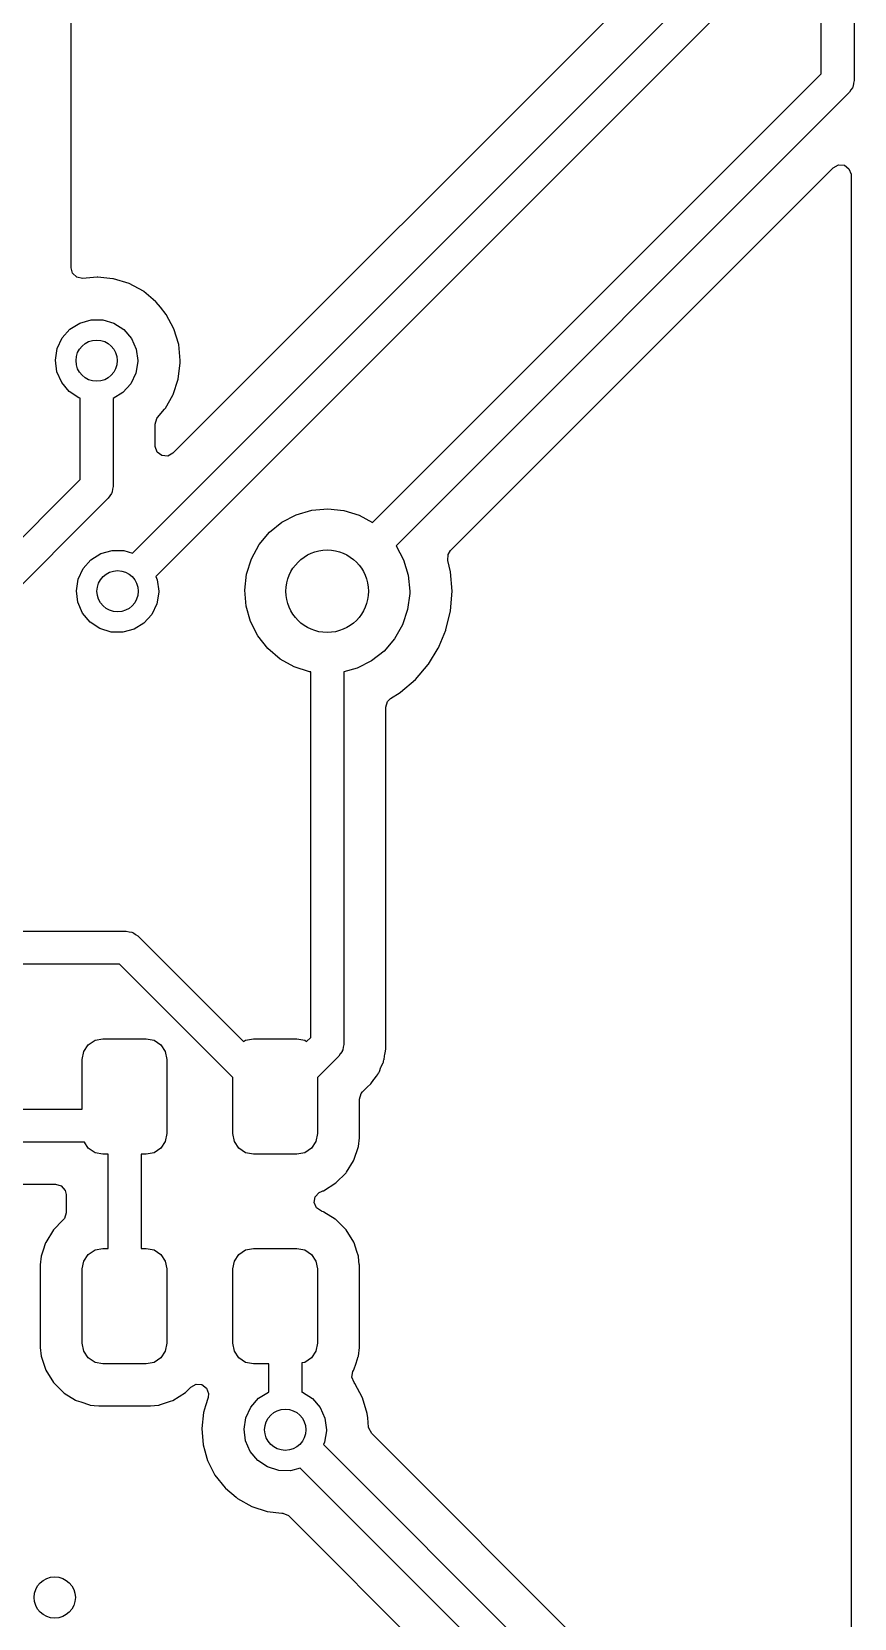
# Model space of a CAD drawing. Extents: x 87 to 116, y -228 to -39.
# Drawn here: x 106.4 to 116.37, y -183.13 to -163.91 of the extents above; entities that cross this region are included whole.
import ezdxf

# ---------------------------------------------------------------- set-up
doc = ezdxf.new("R2010")
doc.units = 0
doc.layers.add('BLACK', color=7, linetype='CONTINUOUS')

msp = doc.modelspace()

# ---------------------------------------------------------------- linework, layer by layer
at = {"layer": 'BLACK', "linetype": 'CONTINUOUS'}
for p, q in [((116.37, -96.2917), (116.37, -164.501)), ((115.97, -164.418), (115.97, -96.3745)), ((114.825, -162.303), (108.112, -169.016)), ((107.622, -170.225), (115.37, -162.477)), ((115.711, -162.701), (107.904, -170.509)), ((106.88, -166.771), (106.88, -163.351)), ((110.533, -169.854), (115.97, -164.418)), ((116.362, -164.533), (116.358, -164.567)), ((116.37, -164.501), (116.362, -164.533)), ((116.311, -164.642), (110.816, -170.137)), ((116.329, -164.614), (116.311, -164.642)), ((116.35, -164.588), (116.329, -164.614)), ((116.352, -164.576), (116.35, -164.588)), ((116.358, -164.567), (116.352, -164.576)), ((111.477, -170.195), (116.116, -165.556)), ((116.116, -165.556), (116.179, -165.522)), ((116.179, -165.522), (116.25, -165.527)), ((116.25, -165.527), (116.306, -165.569)), ((116.306, -165.569), (116.331, -165.636)), ((116.331, -165.636), (116.331, -165.645)), ((116.331, -165.645), (116.331, -227.965)), ((106.897, -166.834), (106.88, -166.771)), ((106.948, -166.883), (106.897, -166.834)), ((107.018, -166.897), (106.948, -166.883)), ((107.15, -166.885), (107.018, -166.897)), ((107.195, -166.881), (107.15, -166.885)), ((107.201, -166.881), (107.195, -166.881)), ((107.386, -166.901), (107.201, -166.881)), ((107.201, -166.881), (107.201, -166.881)), ((107.392, -166.901), (107.386, -166.901)), ((107.386, -166.901), (107.386, -166.901)), ((107.581, -166.96), (107.392, -166.901)), ((107.755, -167.054), (107.581, -166.96)), ((107.759, -167.058), (107.755, -167.054)), ((107.873, -167.152), (107.759, -167.058)), ((107.759, -167.058), (107.759, -167.058)), ((107.907, -167.18), (107.873, -167.152)), ((107.911, -167.185), (107.907, -167.18)), ((107.962, -167.247), (107.911, -167.185)), ((107.911, -167.185), (107.911, -167.185)), ((106.984, -167.438), (107.12, -167.399)), ((107.12, -167.399), (107.262, -167.399)), ((107.262, -167.399), (107.398, -167.44)), ((108.032, -167.333), (107.962, -167.247)), ((108.125, -167.508), (108.032, -167.333)), ((106.71, -167.748), (106.77, -167.619)), ((106.77, -167.619), (106.864, -167.513)), ((106.864, -167.513), (106.984, -167.438)), ((107.398, -167.44), (107.517, -167.517)), ((107.517, -167.517), (107.609, -167.625)), ((107.609, -167.625), (107.668, -167.754)), ((108.182, -167.697), (108.125, -167.508)), ((106.688, -167.888), (106.71, -167.748)), ((107.668, -167.754), (107.688, -167.894)), ((108.201, -167.894), (108.182, -167.697)), ((106.706, -168.028), (106.688, -167.888)), ((107.688, -167.906), (107.664, -168.046)), ((107.688, -167.894), (107.688, -167.906)), ((108.176, -168.119), (108.201, -167.922)), ((108.201, -167.922), (108.201, -167.894)), ((106.764, -168.158), (106.706, -168.028)), ((106.855, -168.267), (106.764, -168.158)), ((107.603, -168.174), (107.507, -168.279)), ((107.664, -168.046), (107.603, -168.174)), ((108.114, -168.306), (108.176, -168.119)), ((106.973, -168.345), (106.855, -168.267)), ((106.988, -168.35), (106.973, -168.345)), ((106.988, -169.335), (106.988, -168.35)), ((107.507, -168.279), (107.388, -168.352)), ((107.388, -168.352), (107.388, -169.418)), ((108.021, -168.47), (108.111, -168.312)), ((108.111, -168.312), (108.114, -168.306)), ((107.917, -168.595), (107.927, -168.581)), ((107.927, -168.581), (108.012, -168.483)), ((108.012, -168.483), (108.016, -168.478)), ((108.012, -168.483), (108.012, -168.483)), ((108.016, -168.478), (108.021, -168.47)), ((107.896, -168.664), (107.917, -168.595)), ((107.896, -168.927), (107.896, -168.664)), ((107.897, -168.936), (107.896, -168.927)), ((107.922, -169.003), (107.897, -168.936)), ((107.978, -169.045), (107.922, -169.003)), ((108.049, -169.05), (107.978, -169.045)), ((108.112, -169.016), (108.049, -169.05)), ((105.269, -171.054), (106.988, -169.335)), ((107.347, -169.531), (107.329, -169.559)), ((107.368, -169.505), (107.347, -169.531)), ((107.371, -169.494), (107.368, -169.505)), ((107.377, -169.484), (107.371, -169.494)), ((107.381, -169.451), (107.377, -169.484)), ((107.388, -169.418), (107.381, -169.451)), ((107.329, -169.559), (105.551, -171.338)), ((109.607, -169.761), (109.795, -169.706)), ((109.795, -169.706), (109.989, -169.688)), ((109.989, -169.688), (110.183, -169.708)), ((110.183, -169.708), (110.37, -169.766)), ((109.282, -169.974), (109.434, -169.851)), ((109.434, -169.851), (109.607, -169.761)), ((110.37, -169.766), (110.533, -169.854)), ((109.063, -170.294), (109.157, -170.123)), ((109.157, -170.123), (109.282, -169.974)), ((107.024, -170.413), (107.118, -170.307)), ((107.118, -170.307), (107.238, -170.232)), ((107.238, -170.232), (107.374, -170.193)), ((107.374, -170.193), (107.516, -170.193)), ((107.516, -170.193), (107.622, -170.225)), ((109.004, -170.48), (109.063, -170.294)), ((110.816, -170.137), (110.907, -170.307)), ((110.907, -170.307), (110.963, -170.494)), ((111.443, -170.314), (111.447, -170.243)), ((111.477, -170.451), (111.443, -170.314)), ((111.447, -170.243), (111.477, -170.195)), ((106.964, -170.542), (107.024, -170.413)), ((107.904, -170.509), (107.922, -170.548)), ((108.982, -170.674), (109.004, -170.48)), ((110.963, -170.494), (110.982, -170.688)), ((111.495, -170.688), (111.477, -170.451)), ((106.942, -170.682), (106.964, -170.542)), ((106.96, -170.822), (106.942, -170.682)), ((107.942, -170.7), (107.918, -170.84)), ((107.922, -170.548), (107.942, -170.688)), ((107.942, -170.688), (107.942, -170.7)), ((108.998, -170.869), (108.982, -170.674)), ((110.982, -170.688), (110.982, -170.716)), ((111.477, -170.925), (111.495, -170.688)), ((107.018, -170.952), (106.96, -170.822)), ((107.918, -170.84), (107.857, -170.968)), ((109.052, -171.056), (108.998, -170.869)), ((110.982, -170.716), (110.957, -170.91)), ((107.109, -171.061), (107.018, -170.952)), ((107.227, -171.139), (107.109, -171.061)), ((107.761, -171.073), (107.641, -171.147)), ((107.857, -170.968), (107.761, -171.073)), ((109.141, -171.23), (109.052, -171.056)), ((110.957, -170.91), (110.896, -171.095)), ((111.421, -171.156), (111.477, -170.925)), ((107.362, -171.182), (107.227, -171.139)), ((107.504, -171.184), (107.362, -171.182)), ((107.641, -171.147), (107.504, -171.184)), ((109.263, -171.383), (109.141, -171.23)), ((110.799, -171.264), (110.672, -171.412)), ((110.896, -171.095), (110.799, -171.264)), ((111.34, -171.352), (111.419, -171.16)), ((111.419, -171.16), (111.421, -171.156)), ((111.419, -171.16), (111.419, -171.16)), ((109.411, -171.509), (109.263, -171.383)), ((110.672, -171.412), (110.518, -171.532)), ((111.209, -171.573), (111.328, -171.379)), ((111.328, -171.379), (111.33, -171.375)), ((111.33, -171.375), (111.34, -171.352)), ((109.582, -171.604), (109.411, -171.509)), ((109.767, -171.665), (109.582, -171.604)), ((109.782, -171.666), (109.767, -171.665)), ((110.344, -171.62), (110.182, -171.665)), ((110.182, -171.665), (110.182, -176.179)), ((110.518, -171.532), (110.344, -171.62)), ((111.052, -171.758), (111.206, -171.577)), ((111.206, -171.577), (111.209, -171.573)), ((111.209, -171.573), (111.209, -171.573)), ((109.782, -176.096), (109.782, -171.666)), ((110.871, -171.912), (111.052, -171.758)), ((110.691, -172.094), (110.711, -172.025)), ((110.711, -172.025), (110.751, -171.986)), ((110.751, -171.986), (110.867, -171.915)), ((110.867, -171.915), (110.871, -171.912)), ((110.867, -171.915), (110.867, -171.915)), ((110.691, -176.154), (110.691, -172.094)), ((106.172, -174.806), (107.547, -174.806)), ((107.547, -174.806), (107.58, -174.813)), ((107.58, -174.813), (107.613, -174.817)), ((107.613, -174.817), (107.623, -174.823)), ((107.623, -174.823), (107.634, -174.826)), ((107.634, -174.826), (107.66, -174.847)), ((107.66, -174.847), (107.688, -174.865)), ((107.688, -174.865), (108.969, -176.145)), ((107.464, -175.206), (106.255, -175.206)), ((108.838, -176.58), (107.464, -175.206)), ((107.013, -176.36), (107.032, -176.264)), ((107.032, -176.264), (107.086, -176.183)), ((107.086, -176.183), (107.168, -176.129)), ((107.168, -176.129), (107.263, -176.11)), ((107.263, -176.11), (107.788, -176.11)), ((107.788, -176.11), (107.884, -176.129)), ((107.884, -176.129), (107.965, -176.183)), ((107.965, -176.183), (108.019, -176.264)), ((108.019, -176.264), (108.038, -176.36)), ((108.969, -176.145), (108.993, -176.129)), ((108.993, -176.129), (109.088, -176.11)), ((109.088, -176.11), (109.613, -176.11)), ((109.613, -176.11), (109.709, -176.129)), ((109.709, -176.129), (109.733, -176.145)), ((109.733, -176.145), (109.782, -176.096)), ((110.162, -176.266), (110.141, -176.292)), ((110.165, -176.255), (110.162, -176.266)), ((110.171, -176.245), (110.165, -176.255)), ((110.175, -176.212), (110.171, -176.245)), ((110.182, -176.179), (110.175, -176.212)), ((110.683, -176.286), (110.693, -176.231)), ((110.691, -176.161), (110.691, -176.154)), ((110.694, -176.224), (110.691, -176.161)), ((110.693, -176.231), (110.694, -176.224)), ((107.013, -176.965), (107.013, -176.36)), ((108.038, -176.36), (108.038, -177.26)), ((110.123, -176.32), (109.863, -176.58)), ((110.141, -176.292), (110.123, -176.32)), ((110.614, -176.509), (110.634, -176.456)), ((110.634, -176.456), (110.637, -176.45)), ((110.637, -176.45), (110.66, -176.399)), ((110.66, -176.399), (110.663, -176.392)), ((110.663, -176.392), (110.664, -176.385)), ((110.664, -176.385), (110.665, -176.382)), ((110.665, -176.382), (110.67, -176.366)), ((110.67, -176.366), (110.671, -176.363)), ((110.671, -176.363), (110.673, -176.356)), ((110.673, -176.356), (110.682, -176.293)), ((110.682, -176.293), (110.683, -176.286)), ((108.838, -177.26), (108.838, -176.58)), ((109.863, -176.58), (109.863, -177.26)), ((110.469, -176.694), (110.507, -176.661)), ((110.507, -176.661), (110.512, -176.656)), ((110.512, -176.656), (110.549, -176.604)), ((110.549, -176.604), (110.553, -176.599)), ((110.553, -176.599), (110.58, -176.564)), ((110.58, -176.564), (110.592, -176.548)), ((110.592, -176.548), (110.596, -176.542)), ((110.596, -176.542), (110.597, -176.539)), ((110.597, -176.539), (110.605, -176.525)), ((110.605, -176.525), (110.607, -176.522)), ((110.607, -176.522), (110.611, -176.516)), ((110.611, -176.516), (110.614, -176.509)), ((110.614, -176.509), (110.614, -176.509)), ((110.372, -176.843), (110.392, -176.775)), ((110.372, -177.31), (110.372, -176.843)), ((110.392, -176.775), (110.409, -176.754)), ((110.409, -176.754), (110.463, -176.7)), ((110.463, -176.7), (110.469, -176.694)), ((105.04, -176.965), (107.013, -176.965)), ((107.039, -177.365), (105.04, -177.365)), ((107.086, -177.437), (107.039, -177.365)), ((108.019, -177.356), (107.965, -177.437)), ((108.038, -177.26), (108.019, -177.356)), ((108.857, -177.356), (108.838, -177.26)), ((108.911, -177.437), (108.857, -177.356)), ((109.844, -177.356), (109.79, -177.437)), ((109.863, -177.26), (109.844, -177.356)), ((110.305, -177.583), (110.361, -177.415)), ((110.361, -177.415), (110.372, -177.31)), ((107.168, -177.491), (107.086, -177.437)), ((107.263, -177.51), (107.168, -177.491)), ((107.326, -177.51), (107.263, -177.51)), ((107.326, -178.65), (107.326, -177.51)), ((107.788, -177.51), (107.726, -177.51)), ((107.726, -177.51), (107.726, -178.65)), ((107.884, -177.491), (107.788, -177.51)), ((107.965, -177.437), (107.884, -177.491)), ((108.993, -177.491), (108.911, -177.437)), ((109.088, -177.51), (108.993, -177.491)), ((109.613, -177.51), (109.088, -177.51)), ((109.709, -177.491), (109.613, -177.51)), ((109.79, -177.437), (109.709, -177.491)), ((110.216, -177.727), (110.302, -177.589)), ((110.302, -177.589), (110.305, -177.583)), ((110.302, -177.589), (110.302, -177.589)), ((110.088, -177.858), (110.213, -177.733)), ((110.213, -177.733), (110.216, -177.727)), ((105.634, -177.873), (106.691, -177.873)), ((106.691, -177.873), (106.759, -177.894)), ((106.759, -177.894), (106.806, -177.947)), ((106.806, -177.947), (106.817, -177.999)), ((106.817, -177.999), (106.817, -178.221)), ((109.838, -178.024), (109.886, -177.972)), ((109.886, -177.972), (109.911, -177.96)), ((109.911, -177.96), (109.93, -177.954)), ((109.93, -177.954), (109.937, -177.952)), ((109.93, -177.954), (109.93, -177.954)), ((109.937, -177.952), (110.088, -177.858)), ((109.825, -178.094), (109.838, -178.024)), ((109.852, -178.159), (109.825, -178.094)), ((109.911, -178.2), (109.852, -178.159)), ((109.92, -178.203), (109.911, -178.2)), ((106.78, -178.31), (106.664, -178.427)), ((106.797, -178.289), (106.78, -178.31)), ((106.817, -178.221), (106.797, -178.289)), ((109.936, -178.208), (109.92, -178.203)), ((109.942, -178.212), (109.936, -178.208)), ((110.08, -178.297), (109.942, -178.212)), ((109.942, -178.212), (109.942, -178.212)), ((110.087, -178.301), (110.08, -178.297)), ((110.212, -178.426), (110.087, -178.301)), ((106.569, -178.584), (106.536, -178.682)), ((106.571, -178.577), (106.569, -178.584)), ((106.664, -178.427), (106.571, -178.577)), ((110.305, -178.576), (110.212, -178.426)), ((110.307, -178.583), (110.305, -178.576)), ((110.342, -178.689), (110.307, -178.583)), ((106.515, -178.745), (106.505, -178.85)), ((106.536, -178.682), (106.515, -178.745)), ((107.032, -178.804), (107.086, -178.723)), ((107.086, -178.723), (107.168, -178.669)), ((107.168, -178.669), (107.263, -178.65)), ((107.263, -178.65), (107.326, -178.65)), ((107.726, -178.65), (107.788, -178.65)), ((107.788, -178.65), (107.884, -178.669)), ((107.884, -178.669), (107.965, -178.723)), ((107.965, -178.723), (108.019, -178.804)), ((108.857, -178.804), (108.911, -178.723)), ((108.911, -178.723), (108.993, -178.669)), ((108.993, -178.669), (109.088, -178.65)), ((109.088, -178.65), (109.613, -178.65)), ((109.613, -178.65), (109.709, -178.669)), ((109.709, -178.669), (109.79, -178.723)), ((109.79, -178.723), (109.844, -178.804)), ((110.361, -178.744), (110.342, -178.689)), ((110.361, -178.751), (110.361, -178.744)), ((110.371, -178.846), (110.361, -178.751)), ((110.361, -178.751), (110.361, -178.751)), ((106.505, -178.85), (106.505, -179.85)), ((107.013, -178.9), (107.032, -178.804)), ((107.013, -179.8), (107.013, -178.9)), ((108.019, -178.804), (108.038, -178.9)), ((108.038, -178.9), (108.038, -179.8)), ((108.838, -178.9), (108.857, -178.804)), ((108.838, -179.8), (108.838, -178.9)), ((109.844, -178.804), (109.863, -178.9)), ((109.863, -178.9), (109.863, -179.8)), ((110.372, -178.85), (110.371, -178.846)), ((110.372, -179.85), (110.372, -178.85)), ((106.505, -179.85), (106.516, -179.956)), ((107.032, -179.896), (107.013, -179.8)), ((107.086, -179.977), (107.032, -179.896)), ((108.019, -179.896), (107.965, -179.977)), ((108.038, -179.8), (108.019, -179.896)), ((108.857, -179.896), (108.838, -179.8)), ((108.911, -179.977), (108.857, -179.896)), ((109.844, -179.896), (109.79, -179.977)), ((109.863, -179.8), (109.844, -179.896)), ((110.361, -179.955), (110.372, -179.85)), ((106.516, -179.956), (106.572, -180.124)), ((106.572, -180.124), (106.665, -180.274)), ((107.168, -180.031), (107.086, -179.977)), ((107.263, -180.05), (107.168, -180.031)), ((107.788, -180.05), (107.263, -180.05)), ((107.884, -180.031), (107.788, -180.05)), ((107.965, -179.977), (107.884, -180.031)), ((108.993, -180.031), (108.911, -179.977)), ((109.088, -180.05), (108.993, -180.031)), ((109.274, -180.05), (109.088, -180.05)), ((109.274, -180.39), (109.274, -180.05)), ((109.709, -180.031), (109.674, -180.038)), ((109.674, -180.038), (109.674, -180.391)), ((109.79, -179.977), (109.709, -180.031)), ((110.302, -180.129), (110.305, -180.123)), ((110.305, -180.123), (110.332, -180.043)), ((110.332, -180.043), (110.359, -179.961)), ((110.359, -179.961), (110.361, -179.955)), ((110.359, -179.961), (110.359, -179.961)), ((106.665, -180.274), (106.79, -180.399)), ((108.331, -180.33), (108.393, -180.296)), ((108.393, -180.296), (108.464, -180.301)), ((108.464, -180.301), (108.52, -180.344)), ((110.282, -180.212), (110.294, -180.142)), ((110.31, -180.277), (110.282, -180.212)), ((110.294, -180.142), (110.3, -180.131)), ((110.3, -180.131), (110.302, -180.129)), ((110.302, -180.129), (110.302, -180.129)), ((110.318, -180.287), (110.31, -180.277)), ((110.411, -180.462), (110.318, -180.287)), ((106.79, -180.399), (106.796, -180.403)), ((106.796, -180.403), (106.796, -180.403)), ((106.796, -180.403), (106.933, -180.488)), ((106.933, -180.488), (106.941, -180.492)), ((106.941, -180.492), (106.998, -180.511)), ((107.951, -180.545), (108.083, -180.501)), ((108.083, -180.501), (108.112, -180.492)), ((108.112, -180.492), (108.263, -180.398)), ((108.263, -180.398), (108.268, -180.393)), ((108.268, -180.393), (108.331, -180.33)), ((108.268, -180.393), (108.268, -180.393)), ((108.54, -180.458), (108.508, -180.558)), ((108.52, -180.344), (108.545, -180.41)), ((108.545, -180.41), (108.54, -180.458)), ((109.056, -180.573), (109.15, -180.467)), ((109.15, -180.467), (109.27, -180.392)), ((109.27, -180.392), (109.274, -180.39)), ((109.674, -180.391), (109.684, -180.394)), ((109.684, -180.394), (109.803, -180.471)), ((109.803, -180.471), (109.895, -180.579)), ((110.468, -180.651), (110.411, -180.462)), ((106.998, -180.511), (107.102, -180.546)), ((107.102, -180.546), (107.102, -180.546)), ((107.102, -180.546), (107.108, -180.548)), ((107.108, -180.548), (107.115, -180.548)), ((107.115, -180.548), (107.115, -180.548)), ((107.115, -180.548), (107.158, -180.553)), ((107.158, -180.553), (107.213, -180.558)), ((107.213, -180.558), (107.839, -180.558)), ((107.839, -180.558), (107.842, -180.558)), ((107.842, -180.558), (107.938, -180.548)), ((107.842, -180.558), (107.842, -180.558)), ((107.938, -180.548), (107.938, -180.548)), ((107.938, -180.548), (107.944, -180.548)), ((107.944, -180.548), (107.951, -180.545)), ((107.951, -180.545), (107.951, -180.545)), ((108.483, -180.637), (108.461, -180.834)), ((108.508, -180.558), (108.483, -180.637)), ((108.996, -180.702), (109.056, -180.573)), ((109.895, -180.579), (109.954, -180.708)), ((110.473, -180.703), (110.468, -180.651)), ((108.461, -180.834), (108.477, -181.031)), ((108.974, -180.842), (108.996, -180.702)), ((108.992, -180.982), (108.974, -180.842)), ((109.974, -180.86), (109.95, -181)), ((109.954, -180.708), (109.974, -180.848)), ((109.974, -180.848), (109.974, -180.86)), ((110.484, -180.816), (110.473, -180.703)), ((110.486, -180.83), (110.484, -180.816)), ((110.521, -180.893), (110.486, -180.83)), ((113.768, -184.14), (110.521, -180.893)), ((108.477, -181.031), (108.498, -181.102)), ((109.05, -181.112), (108.992, -180.982)), ((109.95, -181), (109.937, -181.028)), ((109.937, -181.028), (113.426, -184.517)), ((108.498, -181.102), (108.524, -181.194)), ((108.524, -181.194), (108.532, -181.221)), ((108.532, -181.221), (108.622, -181.397)), ((109.141, -181.221), (109.05, -181.112)), ((109.259, -181.299), (109.141, -181.221)), ((108.622, -181.397), (108.745, -181.552)), ((109.394, -181.342), (109.259, -181.299)), ((109.536, -181.344), (109.394, -181.342)), ((109.655, -181.312), (109.536, -181.344)), ((113.084, -184.741), (109.655, -181.312)), ((108.745, -181.552), (108.75, -181.556)), ((108.75, -181.556), (108.75, -181.556)), ((108.75, -181.556), (108.878, -181.665)), ((108.878, -181.665), (108.896, -181.68)), ((108.896, -181.68), (109.068, -181.777)), ((109.068, -181.777), (109.256, -181.838)), ((109.256, -181.838), (109.433, -181.859)), ((109.433, -181.859), (109.446, -181.86)), ((109.446, -181.86), (109.512, -181.888)), ((109.512, -181.888), (109.52, -181.896)), ((109.52, -181.896), (112.539, -184.915))]:
    msp.add_line(p, q, dxfattribs=at)
at = {"layer": 'BLACK'}
for centre, radius in [((107.188, -167.894), 0.25), ((109.982, -170.688), 0.5), ((107.442, -170.688), 0.25), ((109.474, -180.848), 0.25), ((106.68, -182.88), 0.25)]:
    msp.add_circle(centre, radius, dxfattribs=at)

doc.saveas('drawing.dxf')
